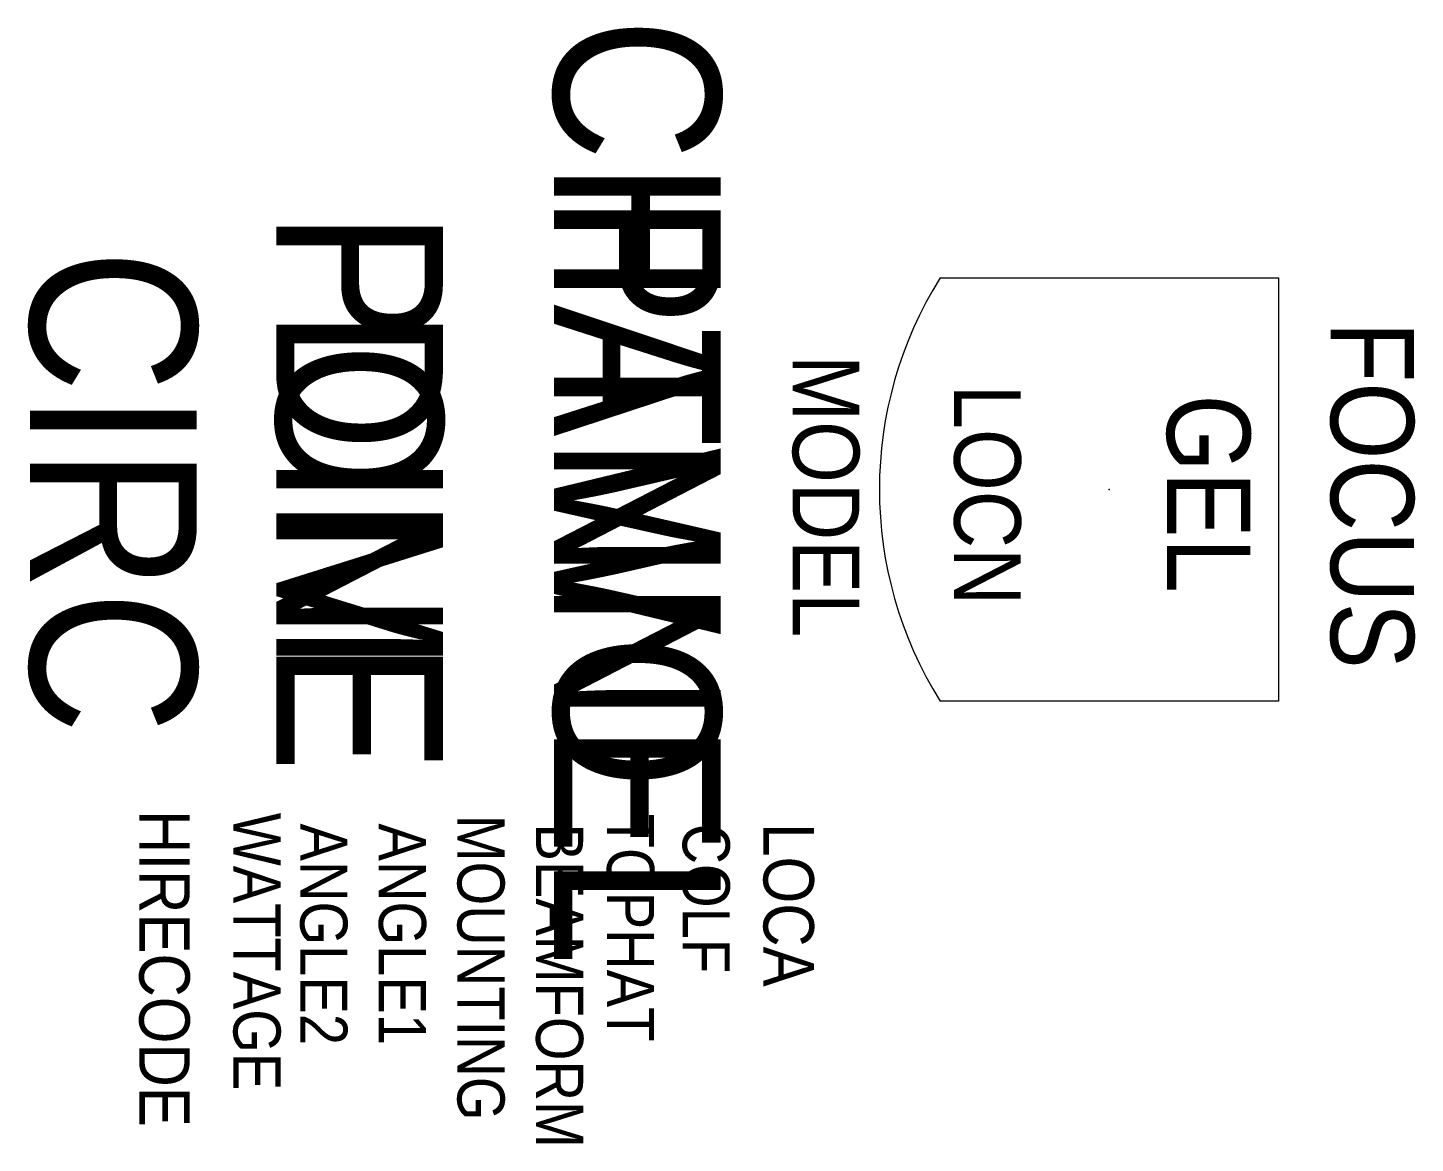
# Model space of a CAD drawing. Extents: x -1417 to -584, y 229 to 898.
import ezdxf
from ezdxf.enums import TextEntityAlignment as Align

# ---------------------------------------------------------------- set-up
doc = ezdxf.new("R2010")
doc.units = 0
doc.header["$MEASUREMENT"] = 0
doc.layers.get('0').update_dxf_attribs({"linetype": 'CONTINUOUS'})
for name, color, linetype in [('CHANNEL', 3, 'CONTINUOUS'), ('CIRC', 6, 'CONTINUOUS'), ('DIMMER', 4, 'CONTINUOUS'), ('FOCUS', 2, 'CONTINUOUS'), ('GEL', 1, 'CONTINUOUS'), ('LANTERNS', 4, 'CONTINUOUS'), ('LOCATION', 7, 'CONTINUOUS'), ('MODEL', 6, 'CONTINUOUS'), ('PATCH', 5, 'CONTINUOUS'), ('PATCH2', 5, 'CONTINUOUS')]:
    doc.layers.add(name, color=color, linetype=linetype)

msp = doc.modelspace()

# ---------------------------------------------------------------- linework, layer by layer
at = {"linetype": 'CONTINUOUS'}
for p, q in [((-868.95, 747.98), (-665.75, 747.98)), ((-665.75, 747.98), (-665.75, 493.98)), ((-665.75, 620.98), (-665.75, 620.98)), ((-665.75, 493.98), (-868.95, 493.98))]:
    msp.add_line(p, q, dxfattribs=at)
msp.add_arc((-665.75, 620.98), 239.62, 147.99475, 212.00525, dxfattribs=at)
msp.add_point((-767.35, 620.98), dxfattribs=at)

# ---------------------------------------------------------------- texts
at = {"layer": 'CHANNEL', "width": 0.89}
msp.add_attdef('CHANNEL', text='', height=100, rotation=270, dxfattribs=at).set_placement((-1100.69, 619.66), align=Align.CENTER)
at = {"layer": 'CIRC', "width": 0.89}
msp.add_attdef('CIRC', text='', height=100, rotation=270, dxfattribs=at).set_placement((-1415.13, 619.66), align=Align.CENTER)
at = {"layer": 'DIMMER', "width": 0.89}
msp.add_attdef('DIM', text='', height=100, rotation=270, dxfattribs=at).set_placement((-1267.35, 620.51), align=Align.CENTER)
at = {"layer": 'FOCUS', "color": 30, "width": 0.89}
msp.add_attdef('FOCUS', text='', height=50, rotation=270, dxfattribs=at).set_placement((-634.47, 617.48), align=Align.CENTER)
at = {"layer": 'GEL', "width": 0.89}
msp.add_attdef('GEL', text='', height=50, rotation=270, dxfattribs=at).set_placement((-732.75, 618.43), align=Align.CENTER)
at = {"layer": 'LANTERNS', "color": 0, "width": 0.89, "flags": 1}
for tag, p, s, height in [('HIRECODE', (-1349.59, 428.6), '', 30.26), ('WATTAGE', (-1293.11, 426.94, 0.01), '', 28.3), ('TOPHAT', (-1068.87, 426.33), 'Y', 28.3), ('ANGLE2', (-1253, 420.53), '180', 28.305), ('ANGLE1', (-1205.82, 420.53), '0', 28.3), ('MOUNTING', (-1158.65, 425.73), 'STANDARD HOOK CLAMP', 28.3047), ('BEAMFORM', (-1111.47, 420.53), 'C', 28.3), ('COLF', (-1023.46, 420.54), 'N', 28.3), ('LOCA', (-974.95, 420.7), '', 30.26)]:
    msp.add_attdef(tag, p, s, height=height, rotation=270, dxfattribs=at)
at = {"layer": 'LOCATION', "width": 0.89}
msp.add_attdef('LOCN', text='', height=40, rotation=270, dxfattribs=at).set_placement((-860.49, 617.58), align=Align.CENTER)
at = {"layer": 'MODEL', "width": 0.89}
msp.add_attdef('MODEL', text='10" B/light', height=40, rotation=270, dxfattribs=at).set_placement((-957.39, 616.95), align=Align.CENTER)
at = {"layer": 'PATCH', "width": 0.89}
msp.add_attdef('PONE', text='', height=100, rotation=270, dxfattribs=at).set_placement((-1267.35, 619.66), align=Align.CENTER)
at = {"layer": 'PATCH2', "width": 0.89}
msp.add_attdef('PTWO', text='', height=100, rotation=270, dxfattribs=at).set_placement((-1100.69, 619.66), align=Align.CENTER)

doc.saveas('drawing.dxf')
